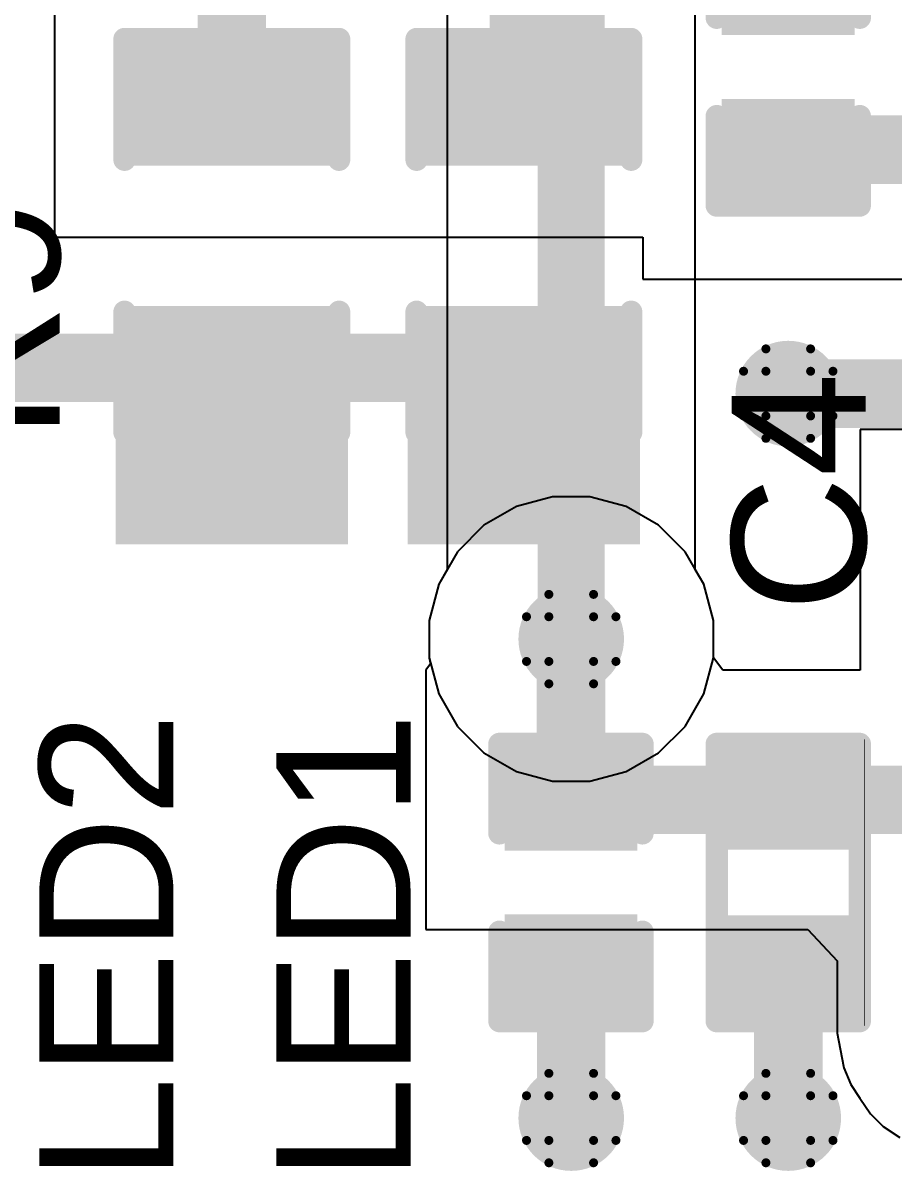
# Model space of a CAD drawing. Header units: inches. Extents: x -18 to 202, y -11 to 119.
# Drawn here: x 38.57 to 43.52, y 8.43 to 14.98 of the extents above; entities that cross this region are included whole.
import ezdxf

# ---------------------------------------------------------------- set-up
doc = ezdxf.new("R2010")
doc.units = ezdxf.units.IN
for name, color, linetype in [('Board Outline', 216, 'Continuous'), ('Bottom Layer', 5, 'Continuous'), ('Drill Drawing', 1, 'Continuous'), ('Ground', 16, 'Continuous'), ('Power', 76, 'Continuous'), ('Top Layer', 1, 'Continuous'), ('Top Overlay', 2, 'Continuous'), ('Top Paste', 8, 'Continuous'), ('Top Solder', 216, 'Continuous'), ('Via Holes', 16, 'Continuous')]:
    doc.layers.add(name, color=color, linetype=linetype)
doc.styles.add('Arial', font='', dxfattribs={"height": 0.2})
doc.styles.get('Arial').set_extended_font_data('Arial')

# ---------------------------------------------------------------- blocks, each defined once
blk = doc.blocks.new('R___0402_52')
at = {"layer": 'Top Layer'}
for points in [[(-0.6985, -0.3175), (-0.6985, 0.3175), (-0.2413, 0.3175), (-0.2413, -0.3175)], [(0.2413, -0.3175), (0.2413, 0.3175), (0.6985, 0.3175), (0.6985, -0.3175)]]:
    blk.add_hatch(color=1, dxfattribs=at).paths.add_polyline_path(points)
at = {"layer": 'Top Paste'}
for points in [[(-0.6985, -0.3175), (-0.6985, 0.3175), (-0.2413, 0.3175), (-0.2413, -0.3175)], [(0.2413, -0.3175), (0.2413, 0.3175), (0.6985, 0.3175), (0.6985, -0.3175)]]:
    blk.add_hatch(color=8, dxfattribs=at).paths.add_polyline_path(points)
at = {"layer": 'Top Solder'}
for points in [[(-0.7535, -0.3725), (-0.7535, 0.3725), (-0.1863, 0.3725), (-0.1863, -0.3725)], [(0.1863, -0.3725), (0.1863, 0.3725), (0.7535, 0.3725), (0.7535, -0.3725)]]:
    blk.add_hatch(color=216, dxfattribs=at).paths.add_polyline_path(points)
at = {"layer": 'Top Overlay'}
for points in [[(0.7874, 0.4064, 0.127, 0.127, 0), (-0.7874, 0.4064, 0.127, 0.127, 0)], [(-0.7874, 0.4064, 0.127, 0.127, 0), (-0.7874, -0.4064, 0.127, 0.127, 0)], [(0.7874, 0.4064, 0.127, 0.127, 0), (0.7874, -0.4064, 0.127, 0.127, 0)], [(-0.7874, -0.4064, 0.127, 0.127, 0), (0.7874, -0.4064, 0.127, 0.127, 0)], [(-0.8128, -0.4318, 0.00323, 0.00323, 0), (0.8128, -0.4318, 0.00323, 0.00323, 0)]]:
    blk.add_lwpolyline(points, format="xyseb", dxfattribs=at)
for points in [[(-0.8191, 0.4064, 0.0635, 0.0635, 1), (-0.7556, 0.4064, 0.0635, 0.0635, 1)], [(-0.8191, 0.4064, 0.0635, 0.0635, 1), (-0.7556, 0.4064, 0.0635, 0.0635, 1)], [(0.7557, 0.4064, 0.0635, 0.0635, 1), (0.8192, 0.4064, 0.0635, 0.0635, 1)], [(0.7557, 0.4064, 0.0635, 0.0635, 1), (0.8192, 0.4064, 0.0635, 0.0635, 1)], [(-0.8191, -0.4064, 0.0635, 0.0635, 1), (-0.7556, -0.4064, 0.0635, 0.0635, 1)], [(-0.8191, -0.4064, 0.0635, 0.0635, 1), (-0.7556, -0.4064, 0.0635, 0.0635, 1)], [(0.7556, -0.4064, 0.0635, 0.0635, 1), (0.8191, -0.4064, 0.0635, 0.0635, 1)], [(0.7556, -0.4064, 0.0635, 0.0635, 1), (0.8191, -0.4064, 0.0635, 0.0635, 1)], [(-0.8136, -0.4318, 0.00161, 0.00161, 1), (-0.812, -0.4318, 0.00161, 0.00161, 1)], [(0.812, -0.4318, 0.00161, 0.00161, 1), (0.8136, -0.4318, 0.00161, 0.00161, 1)]]:
    blk.add_lwpolyline(points, format="xyseb", close=True, dxfattribs=at)
blk = doc.blocks.new('LED_0603_58')
at = {"layer": 'Top Layer'}
for points in [[(-1, 0.5), (-0.5, 0.5), (-0.5, -0.5), (-1, -0.5)], [(0.5, 0.5), (1, 0.5), (1, -0.5), (0.5, -0.5)]]:
    blk.add_hatch(color=1, dxfattribs=at).paths.add_polyline_path(points)
at = {"layer": 'Top Overlay'}
blk.add_hatch(color=2, dxfattribs=at).paths.add_polyline_path([(1.1176, -0.6604), (1.7526, -0.6604), (1.7526, 0.6604), (1.1176, 0.6604)])
at = {"layer": 'Top Paste'}
for points in [[(-1, 0.5), (-0.5, 0.5), (-0.5, -0.5), (-1, -0.5)], [(0.5, 0.5), (1, 0.5), (1, -0.5), (0.5, -0.5)]]:
    blk.add_hatch(color=8, dxfattribs=at).paths.add_polyline_path(points)
at = {"layer": 'Top Solder'}
for points in [[(-1.1016, 0.6016), (-0.3984, 0.6016), (-0.3984, -0.6016), (-1.1016, -0.6016)], [(0.3984, 0.6016), (1.1016, 0.6016), (1.1016, -0.6016), (0.3984, -0.6016)]]:
    blk.add_hatch(color=216, dxfattribs=at).paths.add_polyline_path(points)
at = {"layer": 'Top Overlay'}
for points in [[(-0.4318, 0.6096, 0.127, 0.127, 0), (-1.1176, 0.6096, 0.127, 0.127, 0)], [(-1.1176, -0.6096, 0.127, 0.127, 0), (-1.1176, 0.6096, 0.127, 0.127, 0)], [(1.1176, 0.6096, 0.127, 0.127, 0), (0.4318, 0.6096, 0.127, 0.127, 0)], [(1.1176, -0.6096, 0.127, 0.127, 0), (1.1176, 0.6096, 0.127, 0.127, 0)], [(-1.1176, -0.6096, 0.127, 0.127, 0), (-0.4318, -0.6096, 0.127, 0.127, 0)], [(0.4318, -0.6096, 0.127, 0.127, 0), (1.1176, -0.6096, 0.127, 0.127, 0)]]:
    blk.add_lwpolyline(points, format="xyseb", dxfattribs=at)
for points in [[(-1.1494, 0.6096, 0.0635, 0.0635, 1), (-1.0858, 0.6096, 0.0635, 0.0635, 1)], [(-1.1494, 0.6096, 0.0635, 0.0635, 1), (-1.0858, 0.6096, 0.0635, 0.0635, 1)], [(-0.4636, 0.6096, 0.0635, 0.0635, 1), (-0.4001, 0.6096, 0.0635, 0.0635, 1)], [(0.4001, 0.6096, 0.0635, 0.0635, 1), (0.4636, 0.6096, 0.0635, 0.0635, 1)], [(1.0859, 0.6096, 0.0635, 0.0635, 1), (1.1494, 0.6096, 0.0635, 0.0635, 1)], [(1.0859, 0.6096, 0.0635, 0.0635, 1), (1.1494, 0.6096, 0.0635, 0.0635, 1)], [(-1.1494, -0.6096, 0.0635, 0.0635, 1), (-1.0858, -0.6096, 0.0635, 0.0635, 1)], [(-1.1494, -0.6096, 0.0635, 0.0635, 1), (-1.0858, -0.6096, 0.0635, 0.0635, 1)], [(-0.4636, -0.6096, 0.0635, 0.0635, 1), (-0.4001, -0.6096, 0.0635, 0.0635, 1)], [(0.4001, -0.6096, 0.0635, 0.0635, 1), (0.4636, -0.6096, 0.0635, 0.0635, 1)], [(1.0859, -0.6096, 0.0635, 0.0635, 1), (1.1494, -0.6096, 0.0635, 0.0635, 1)], [(1.0859, -0.6096, 0.0635, 0.0635, 1), (1.1494, -0.6096, 0.0635, 0.0635, 1)]]:
    blk.add_lwpolyline(points, format="xyseb", close=True, dxfattribs=at)
blk = doc.blocks.new('LED_0603_59')
at = {"layer": 'Top Layer'}
for points in [[(-1, 0.5), (-0.5, 0.5), (-0.5, -0.5), (-1, -0.5)], [(0.5, 0.5), (1, 0.5), (1, -0.5), (0.5, -0.5)]]:
    blk.add_hatch(color=1, dxfattribs=at).paths.add_polyline_path(points)
at = {"layer": 'Top Overlay'}
blk.add_hatch(color=2, dxfattribs=at).paths.add_polyline_path([(1.1176, -0.6604), (1.7526, -0.6604), (1.7526, 0.6604), (1.1176, 0.6604)])
at = {"layer": 'Top Paste'}
for points in [[(-1, 0.5), (-0.5, 0.5), (-0.5, -0.5), (-1, -0.5)], [(0.5, 0.5), (1, 0.5), (1, -0.5), (0.5, -0.5)]]:
    blk.add_hatch(color=8, dxfattribs=at).paths.add_polyline_path(points)
at = {"layer": 'Top Solder'}
for points in [[(-1.1016, 0.6016), (-0.3984, 0.6016), (-0.3984, -0.6016), (-1.1016, -0.6016)], [(0.3984, 0.6016), (1.1016, 0.6016), (1.1016, -0.6016), (0.3984, -0.6016)]]:
    blk.add_hatch(color=216, dxfattribs=at).paths.add_polyline_path(points)
at = {"layer": 'Top Overlay'}
for points in [[(-0.4318, 0.6096, 0.127, 0.127, 0), (-1.1176, 0.6096, 0.127, 0.127, 0)], [(-1.1176, -0.6096, 0.127, 0.127, 0), (-1.1176, 0.6096, 0.127, 0.127, 0)], [(0.4318, 0.6096, 0.127, 0.127, 0), (1.1176, 0.6096, 0.127, 0.127, 0)], [(1.1176, -0.6096, 0.127, 0.127, 0), (1.1176, 0.6096, 0.127, 0.127, 0)], [(-0.4318, -0.6096, 0.127, 0.127, 0), (-1.1176, -0.6096, 0.127, 0.127, 0)], [(1.1176, -0.6096, 0.127, 0.127, 0), (0.4318, -0.6096, 0.127, 0.127, 0)]]:
    blk.add_lwpolyline(points, format="xyseb", dxfattribs=at)
for points in [[(-1.1494, 0.6096, 0.0635, 0.0635, 1), (-1.0858, 0.6096, 0.0635, 0.0635, 1)], [(-1.1494, 0.6096, 0.0635, 0.0635, 1), (-1.0858, 0.6096, 0.0635, 0.0635, 1)], [(-0.4636, 0.6096, 0.0635, 0.0635, 1), (-0.4001, 0.6096, 0.0635, 0.0635, 1)], [(0.4001, 0.6096, 0.0635, 0.0635, 1), (0.4636, 0.6096, 0.0635, 0.0635, 1)], [(1.0859, 0.6096, 0.0635, 0.0635, 1), (1.1494, 0.6096, 0.0635, 0.0635, 1)], [(1.0859, 0.6096, 0.0635, 0.0635, 1), (1.1494, 0.6096, 0.0635, 0.0635, 1)], [(-1.1494, -0.6096, 0.0635, 0.0635, 1), (-1.0858, -0.6096, 0.0635, 0.0635, 1)], [(-1.1494, -0.6096, 0.0635, 0.0635, 1), (-1.0858, -0.6096, 0.0635, 0.0635, 1)], [(-0.4636, -0.6096, 0.0635, 0.0635, 1), (-0.4001, -0.6096, 0.0635, 0.0635, 1)], [(0.4001, -0.6096, 0.0635, 0.0635, 1), (0.4636, -0.6096, 0.0635, 0.0635, 1)], [(1.0859, -0.6096, 0.0635, 0.0635, 1), (1.1494, -0.6096, 0.0635, 0.0635, 1)], [(1.0859, -0.6096, 0.0635, 0.0635, 1), (1.1494, -0.6096, 0.0635, 0.0635, 1)]]:
    blk.add_lwpolyline(points, format="xyseb", close=True, dxfattribs=at)
blk = doc.blocks.new('C___0402_104')
at = {"layer": 'Top Layer'}
for points in [[(-0.6985, -0.3175), (-0.6985, 0.3175), (-0.2413, 0.3175), (-0.2413, -0.3175)], [(0.2413, -0.3175), (0.2413, 0.3175), (0.6985, 0.3175), (0.6985, -0.3175)]]:
    blk.add_hatch(color=1, dxfattribs=at).paths.add_polyline_path(points)
at = {"layer": 'Top Paste'}
for points in [[(-0.6985, -0.3175), (-0.6985, 0.3175), (-0.2413, 0.3175), (-0.2413, -0.3175)], [(0.2413, -0.3175), (0.2413, 0.3175), (0.6985, 0.3175), (0.6985, -0.3175)]]:
    blk.add_hatch(color=8, dxfattribs=at).paths.add_polyline_path(points)
at = {"layer": 'Top Solder'}
for points in [[(-0.7585, -0.3775), (-0.7585, 0.3775), (-0.1813, 0.3775), (-0.1813, -0.3775)], [(0.1813, -0.3775), (0.1813, 0.3775), (0.7585, 0.3775), (0.7585, -0.3775)]]:
    blk.add_hatch(color=216, dxfattribs=at).paths.add_polyline_path(points)
at = {"layer": 'Top Overlay'}
for points in [[(-0.7874, 0.4064, 0.127, 0.127, 0), (-0.7874, -0.4064, 0.127, 0.127, 0)], [(-0.7874, 0.4064, 0.127, 0.127, 0), (-0.2794, 0.4064, 0.127, 0.127, 0)], [(0.2794, 0.4064, 0.127, 0.127, 0), (0.7874, 0.4064, 0.127, 0.127, 0)], [(0.7874, 0.4064, 0.127, 0.127, 0), (0.7874, -0.4064, 0.127, 0.127, 0)], [(-0.7874, -0.4064, 0.127, 0.127, 0), (-0.2794, -0.4064, 0.127, 0.127, 0)], [(0.2794, -0.4064, 0.127, 0.127, 0), (0.7874, -0.4064, 0.127, 0.127, 0)]]:
    blk.add_lwpolyline(points, format="xyseb", dxfattribs=at)
for points in [[(-0.8191, 0.4064, 0.0635, 0.0635, 1), (-0.7556, 0.4064, 0.0635, 0.0635, 1)], [(-0.8191, 0.4064, 0.0635, 0.0635, 1), (-0.7556, 0.4064, 0.0635, 0.0635, 1)], [(-0.3111, 0.4064, 0.0635, 0.0635, 1), (-0.2477, 0.4064, 0.0635, 0.0635, 1)], [(0.2477, 0.4064, 0.0635, 0.0635, 1), (0.3112, 0.4064, 0.0635, 0.0635, 1)], [(0.7557, 0.4064, 0.0635, 0.0635, 1), (0.8192, 0.4064, 0.0635, 0.0635, 1)], [(0.7557, 0.4064, 0.0635, 0.0635, 1), (0.8192, 0.4064, 0.0635, 0.0635, 1)], [(-0.8191, -0.4064, 0.0635, 0.0635, 1), (-0.7556, -0.4064, 0.0635, 0.0635, 1)], [(-0.8191, -0.4064, 0.0635, 0.0635, 1), (-0.7556, -0.4064, 0.0635, 0.0635, 1)], [(-0.3111, -0.4064, 0.0635, 0.0635, 1), (-0.2477, -0.4064, 0.0635, 0.0635, 1)], [(0.2477, -0.4064, 0.0635, 0.0635, 1), (0.3112, -0.4064, 0.0635, 0.0635, 1)], [(0.7556, -0.4064, 0.0635, 0.0635, 1), (0.8191, -0.4064, 0.0635, 0.0635, 1)], [(0.7556, -0.4064, 0.0635, 0.0635, 1), (0.8191, -0.4064, 0.0635, 0.0635, 1)]]:
    blk.add_lwpolyline(points, format="xyseb", close=True, dxfattribs=at)
blk = doc.blocks.new('C___0402_107')
at = {"layer": 'Top Layer'}
for points in [[(-0.6985, -0.3175), (-0.6985, 0.3175), (-0.2413, 0.3175), (-0.2413, -0.3175)], [(0.2413, -0.3175), (0.2413, 0.3175), (0.6985, 0.3175), (0.6985, -0.3175)]]:
    blk.add_hatch(color=1, dxfattribs=at).paths.add_polyline_path(points)
at = {"layer": 'Top Paste'}
for points in [[(-0.6985, -0.3175), (-0.6985, 0.3175), (-0.2413, 0.3175), (-0.2413, -0.3175)], [(0.2413, -0.3175), (0.2413, 0.3175), (0.6985, 0.3175), (0.6985, -0.3175)]]:
    blk.add_hatch(color=8, dxfattribs=at).paths.add_polyline_path(points)
at = {"layer": 'Top Solder'}
for points in [[(-0.7585, -0.3775), (-0.7585, 0.3775), (-0.1813, 0.3775), (-0.1813, -0.3775)], [(0.1813, -0.3775), (0.1813, 0.3775), (0.7585, 0.3775), (0.7585, -0.3775)]]:
    blk.add_hatch(color=216, dxfattribs=at).paths.add_polyline_path(points)
at = {"layer": 'Top Overlay'}
for points in [[(-0.7874, -0.4064, 0.127, 0.127, 0), (-0.7874, 0.4064, 0.127, 0.127, 0)], [(-0.2794, 0.4064, 0.127, 0.127, 0), (-0.7874, 0.4064, 0.127, 0.127, 0)], [(0.2794, 0.4064, 0.127, 0.127, 0), (0.7874, 0.4064, 0.127, 0.127, 0)], [(0.7874, -0.4064, 0.127, 0.127, 0), (0.7874, 0.4064, 0.127, 0.127, 0)], [(-0.2794, -0.4064, 0.127, 0.127, 0), (-0.7874, -0.4064, 0.127, 0.127, 0)], [(0.7874, -0.4064, 0.127, 0.127, 0), (0.2794, -0.4064, 0.127, 0.127, 0)]]:
    blk.add_lwpolyline(points, format="xyseb", dxfattribs=at)
for points in [[(-0.8191, 0.4064, 0.0635, 0.0635, 1), (-0.7556, 0.4064, 0.0635, 0.0635, 1)], [(-0.8191, 0.4064, 0.0635, 0.0635, 1), (-0.7556, 0.4064, 0.0635, 0.0635, 1)], [(-0.3111, 0.4064, 0.0635, 0.0635, 1), (-0.2477, 0.4064, 0.0635, 0.0635, 1)], [(0.2477, 0.4064, 0.0635, 0.0635, 1), (0.3111, 0.4064, 0.0635, 0.0635, 1)], [(0.7556, 0.4064, 0.0635, 0.0635, 1), (0.8191, 0.4064, 0.0635, 0.0635, 1)], [(0.7556, 0.4064, 0.0635, 0.0635, 1), (0.8191, 0.4064, 0.0635, 0.0635, 1)], [(-0.8191, -0.4064, 0.0635, 0.0635, 1), (-0.7556, -0.4064, 0.0635, 0.0635, 1)], [(-0.8191, -0.4064, 0.0635, 0.0635, 1), (-0.7556, -0.4064, 0.0635, 0.0635, 1)], [(-0.3112, -0.4064, 0.0635, 0.0635, 1), (-0.2477, -0.4064, 0.0635, 0.0635, 1)], [(0.2477, -0.4064, 0.0635, 0.0635, 1), (0.3111, -0.4064, 0.0635, 0.0635, 1)], [(0.7556, -0.4064, 0.0635, 0.0635, 1), (0.8191, -0.4064, 0.0635, 0.0635, 1)], [(0.7556, -0.4064, 0.0635, 0.0635, 1), (0.8191, -0.4064, 0.0635, 0.0635, 1)]]:
    blk.add_lwpolyline(points, format="xyseb", close=True, dxfattribs=at)

msp = doc.modelspace()

# ---------------------------------------------------------------- hatches: boundary and pattern name
at = {"layer": 'Bottom Layer'}
h = msp.add_hatch(color=5, dxfattribs=at)
edge = h.paths.add_edge_path()
edge.add_arc((42.9149, 12.8786), 0.3, 0, 360)
h = msp.add_hatch(color=5, dxfattribs=at)
edge = h.paths.add_edge_path()
edge.add_arc((41.6817, 11.484), 0.3, 0, 360)
h = msp.add_hatch(color=5, dxfattribs=at)
edge = h.paths.add_edge_path()
edge.add_arc((41.6817, 8.763), 0.3, 0, 360)
h = msp.add_hatch(color=5, dxfattribs=at)
edge = h.paths.add_edge_path()
edge.add_arc((42.9149, 8.763), 0.3, 0, 360)
at = {"layer": 'Ground'}
h = msp.add_hatch(color=16, dxfattribs=at)
edge = h.paths.add_edge_path()
edge.add_arc((42.9149, 12.8786), 0.3, 0, 360)
h = msp.add_hatch(color=16, dxfattribs=at)
edge = h.paths.add_edge_path()
edge.add_arc((41.6817, 11.484), 0.3, 0, 360)
h = msp.add_hatch(color=16, dxfattribs=at)
edge = h.paths.add_edge_path()
edge.add_arc((41.6817, 8.763), 0.3, 0, 360)
h = msp.add_hatch(color=16, dxfattribs=at)
edge = h.paths.add_edge_path()
edge.add_arc((42.9149, 8.763), 0.3, 0, 360)
at = {"layer": 'Power'}
h = msp.add_hatch(color=76, dxfattribs=at)
edge = h.paths.add_edge_path()
edge.add_arc((42.9149, 12.8786), 0.3, 0, 360)
h = msp.add_hatch(color=76, dxfattribs=at)
edge = h.paths.add_edge_path()
edge.add_arc((41.6817, 11.484), 0.3, 0, 360)
h = msp.add_hatch(color=76, dxfattribs=at)
edge = h.paths.add_edge_path()
edge.add_arc((41.6817, 8.763), 0.3, 0, 360)
h = msp.add_hatch(color=76, dxfattribs=at)
edge = h.paths.add_edge_path()
edge.add_arc((42.9149, 8.763), 0.3, 0, 360)
at = {"layer": 'Top Layer'}
h = msp.add_hatch(color=1, dxfattribs=at)
edge = h.paths.add_edge_path()
edge.add_arc((42.9149, 12.8786), 0.3, 0, 360)
h = msp.add_hatch(color=1, dxfattribs=at)
edge = h.paths.add_edge_path()
edge.add_arc((41.6817, 11.484), 0.3, 0, 360)
h = msp.add_hatch(color=1, dxfattribs=at)
edge = h.paths.add_edge_path()
edge.add_arc((41.6817, 8.763), 0.3, 0, 360)
h = msp.add_hatch(color=1, dxfattribs=at)
edge = h.paths.add_edge_path()
edge.add_arc((42.9149, 8.763), 0.3, 0, 360)
at = {"layer": 'Via Holes'}
h = msp.add_hatch(color=7, dxfattribs=at)
edge = h.paths.add_edge_path()
edge.add_arc((42.9149, 12.8786), 0.15, 0, 360)
h = msp.add_hatch(color=7, dxfattribs=at)
edge = h.paths.add_edge_path()
edge.add_arc((41.6817, 11.484), 0.15, 0, 360)
h = msp.add_hatch(color=7, dxfattribs=at)
edge = h.paths.add_edge_path()
edge.add_arc((41.6817, 8.763), 0.15, 0, 360)
h = msp.add_hatch(color=7, dxfattribs=at)
edge = h.paths.add_edge_path()
edge.add_arc((42.9149, 8.763), 0.15, 0, 360)

# ---------------------------------------------------------------- linework, layer by layer
at = {"layer": 'Board Outline'}
msp.add_lwpolyline([(44.2299, 62.3099, 0.254, 0.254, -3.535496), (7.5647, 62.2891, 0.254, 0.254, 0)], format="xyseb", dxfattribs=at)
at = {"layer": 'Bottom Layer'}
for p, q in [((41.5754, 12.292), (41.3699, 12.2369)), ((41.7881, 12.292), (41.5754, 12.292)), ((41.9936, 12.2369), (41.7881, 12.292)), ((41.3699, 12.2369), (41.1856, 12.1305)), ((42.1779, 12.1305), (41.9936, 12.2369)), ((41.1856, 12.1305), (41.0352, 11.9801)), ((42.3283, 11.9801), (42.1779, 12.1305)), ((41.0352, 11.9801), (40.9288, 11.7958)), ((42.4347, 11.7958), (42.3283, 11.9801)), ((40.9288, 11.7958), (40.8737, 11.5903)), ((42.4897, 11.5903), (42.4347, 11.7958)), ((40.8737, 11.5903), (40.8737, 11.3776)), ((42.4897, 11.3776), (42.4897, 11.5903)), ((40.8737, 11.3776), (40.9288, 11.1721)), ((42.4347, 11.1721), (42.4897, 11.3776)), ((40.9288, 11.1721), (41.0352, 10.9878)), ((42.3283, 10.9878), (42.4347, 11.1721)), ((41.0352, 10.9878), (41.1856, 10.8374)), ((42.1779, 10.8374), (42.3283, 10.9878)), ((41.1856, 10.8374), (41.3699, 10.731)), ((41.9936, 10.731), (42.1779, 10.8374)), ((41.3699, 10.731), (41.5754, 10.676)), ((41.5754, 10.676), (41.7881, 10.676)), ((41.7881, 10.676), (41.9936, 10.731))]:
    msp.add_line(p, q, dxfattribs=at)
at = {"layer": 'Drill Drawing'}
for points in [[(42.7879, 13.0056, 0.0508, 0.0508, 0), (42.7879, 13.1326, 0.0508, 0.0508, 0)], [(42.7879, 13.1326, 0.0508, 0.0508, 0), (43.0419, 13.1326, 0.0508, 0.0508, 0)], [(43.0419, 13.0056, 0.0508, 0.0508, 0), (43.0419, 13.1326, 0.0508, 0.0508, 0)], [(42.6609, 12.7516, 0.0508, 0.0508, 0), (42.6609, 13.0056, 0.0508, 0.0508, 0)], [(42.6609, 13.0056, 0.0508, 0.0508, 0), (42.7879, 13.0056, 0.0508, 0.0508, 0)], [(43.0419, 13.0056, 0.0508, 0.0508, 0), (43.1689, 13.0056, 0.0508, 0.0508, 0)], [(43.1689, 12.7516, 0.0508, 0.0508, 0), (43.1689, 13.0056, 0.0508, 0.0508, 0)], [(42.6609, 12.7516, 0.0508, 0.0508, 0), (42.7879, 12.7516, 0.0508, 0.0508, 0)], [(42.7879, 12.6246, 0.0508, 0.0508, 0), (42.7879, 12.7516, 0.0508, 0.0508, 0)], [(43.0419, 12.7516, 0.0508, 0.0508, 0), (43.1689, 12.7516, 0.0508, 0.0508, 0)], [(43.0419, 12.6246, 0.0508, 0.0508, 0), (43.0419, 12.7516, 0.0508, 0.0508, 0)], [(42.7879, 12.6246, 0.0508, 0.0508, 0), (43.0419, 12.6246, 0.0508, 0.0508, 0)], [(41.5547, 11.611, 0.0508, 0.0508, 0), (41.5547, 11.738, 0.0508, 0.0508, 0)], [(41.5547, 11.738, 0.0508, 0.0508, 0), (41.8087, 11.738, 0.0508, 0.0508, 0)], [(41.8087, 11.611, 0.0508, 0.0508, 0), (41.8087, 11.738, 0.0508, 0.0508, 0)], [(41.4277, 11.357, 0.0508, 0.0508, 0), (41.4277, 11.611, 0.0508, 0.0508, 0)], [(41.4277, 11.611, 0.0508, 0.0508, 0), (41.5547, 11.611, 0.0508, 0.0508, 0)], [(41.8087, 11.611, 0.0508, 0.0508, 0), (41.9357, 11.611, 0.0508, 0.0508, 0)], [(41.9357, 11.357, 0.0508, 0.0508, 0), (41.9357, 11.611, 0.0508, 0.0508, 0)], [(41.4277, 11.357, 0.0508, 0.0508, 0), (41.5547, 11.357, 0.0508, 0.0508, 0)], [(41.5547, 11.23, 0.0508, 0.0508, 0), (41.5547, 11.357, 0.0508, 0.0508, 0)], [(41.8087, 11.357, 0.0508, 0.0508, 0), (41.9357, 11.357, 0.0508, 0.0508, 0)], [(41.8087, 11.23, 0.0508, 0.0508, 0), (41.8087, 11.357, 0.0508, 0.0508, 0)], [(41.5547, 11.23, 0.0508, 0.0508, 0), (41.8087, 11.23, 0.0508, 0.0508, 0)], [(41.5547, 8.89, 0.0508, 0.0508, 0), (41.5547, 9.017, 0.0508, 0.0508, 0)], [(41.5547, 9.017, 0.0508, 0.0508, 0), (41.8087, 9.017, 0.0508, 0.0508, 0)], [(41.8087, 8.89, 0.0508, 0.0508, 0), (41.8087, 9.017, 0.0508, 0.0508, 0)], [(42.7879, 8.89, 0.0508, 0.0508, 0), (42.7879, 9.017, 0.0508, 0.0508, 0)], [(42.7879, 9.017, 0.0508, 0.0508, 0), (43.0419, 9.017, 0.0508, 0.0508, 0)], [(43.0419, 8.89, 0.0508, 0.0508, 0), (43.0419, 9.017, 0.0508, 0.0508, 0)], [(41.4277, 8.636, 0.0508, 0.0508, 0), (41.4277, 8.89, 0.0508, 0.0508, 0)], [(41.4277, 8.89, 0.0508, 0.0508, 0), (41.5547, 8.89, 0.0508, 0.0508, 0)], [(41.8087, 8.89, 0.0508, 0.0508, 0), (41.9357, 8.89, 0.0508, 0.0508, 0)], [(41.9357, 8.636, 0.0508, 0.0508, 0), (41.9357, 8.89, 0.0508, 0.0508, 0)], [(42.6609, 8.636, 0.0508, 0.0508, 0), (42.6609, 8.89, 0.0508, 0.0508, 0)], [(42.6609, 8.89, 0.0508, 0.0508, 0), (42.7879, 8.89, 0.0508, 0.0508, 0)], [(43.0419, 8.89, 0.0508, 0.0508, 0), (43.1689, 8.89, 0.0508, 0.0508, 0)], [(43.1689, 8.636, 0.0508, 0.0508, 0), (43.1689, 8.89, 0.0508, 0.0508, 0)], [(41.4277, 8.636, 0.0508, 0.0508, 0), (41.5547, 8.636, 0.0508, 0.0508, 0)], [(41.5547, 8.509, 0.0508, 0.0508, 0), (41.5547, 8.636, 0.0508, 0.0508, 0)], [(41.8087, 8.636, 0.0508, 0.0508, 0), (41.9357, 8.636, 0.0508, 0.0508, 0)], [(41.8087, 8.509, 0.0508, 0.0508, 0), (41.8087, 8.636, 0.0508, 0.0508, 0)], [(42.6609, 8.636, 0.0508, 0.0508, 0), (42.7879, 8.636, 0.0508, 0.0508, 0)], [(42.7879, 8.509, 0.0508, 0.0508, 0), (42.7879, 8.636, 0.0508, 0.0508, 0)], [(43.0419, 8.636, 0.0508, 0.0508, 0), (43.1689, 8.636, 0.0508, 0.0508, 0)], [(43.0419, 8.509, 0.0508, 0.0508, 0), (43.0419, 8.636, 0.0508, 0.0508, 0)], [(41.5547, 8.509, 0.0508, 0.0508, 0), (41.8087, 8.509, 0.0508, 0.0508, 0)], [(42.7879, 8.509, 0.0508, 0.0508, 0), (43.0419, 8.509, 0.0508, 0.0508, 0)]]:
    msp.add_lwpolyline(points, format="xyseb", dxfattribs=at)
for points in [[(42.7752, 13.1326, 0.0254, 0.0254, 1), (42.8006, 13.1326, 0.0254, 0.0254, 1)], [(42.7752, 13.1326, 0.0254, 0.0254, 1), (42.8006, 13.1326, 0.0254, 0.0254, 1)], [(43.0292, 13.1326, 0.0254, 0.0254, 1), (43.0546, 13.1326, 0.0254, 0.0254, 1)], [(43.0292, 13.1326, 0.0254, 0.0254, 1), (43.0546, 13.1326, 0.0254, 0.0254, 1)], [(42.6482, 13.0056, 0.0254, 0.0254, 1), (42.6736, 13.0056, 0.0254, 0.0254, 1)], [(42.6482, 13.0056, 0.0254, 0.0254, 1), (42.6736, 13.0056, 0.0254, 0.0254, 1)], [(42.7752, 13.0056, 0.0254, 0.0254, 1), (42.8006, 13.0056, 0.0254, 0.0254, 1)], [(42.7752, 13.0056, 0.0254, 0.0254, 1), (42.8006, 13.0056, 0.0254, 0.0254, 1)], [(43.0292, 13.0056, 0.0254, 0.0254, 1), (43.0546, 13.0056, 0.0254, 0.0254, 1)], [(43.0292, 13.0056, 0.0254, 0.0254, 1), (43.0546, 13.0056, 0.0254, 0.0254, 1)], [(43.1562, 13.0056, 0.0254, 0.0254, 1), (43.1816, 13.0056, 0.0254, 0.0254, 1)], [(43.1562, 13.0056, 0.0254, 0.0254, 1), (43.1816, 13.0056, 0.0254, 0.0254, 1)], [(42.6482, 12.7516, 0.0254, 0.0254, 1), (42.6736, 12.7516, 0.0254, 0.0254, 1)], [(42.6482, 12.7516, 0.0254, 0.0254, 1), (42.6736, 12.7516, 0.0254, 0.0254, 1)], [(42.7752, 12.7516, 0.0254, 0.0254, 1), (42.8006, 12.7516, 0.0254, 0.0254, 1)], [(42.7752, 12.7516, 0.0254, 0.0254, 1), (42.8006, 12.7516, 0.0254, 0.0254, 1)], [(43.0292, 12.7516, 0.0254, 0.0254, 1), (43.0546, 12.7516, 0.0254, 0.0254, 1)], [(43.0292, 12.7516, 0.0254, 0.0254, 1), (43.0546, 12.7516, 0.0254, 0.0254, 1)], [(43.1562, 12.7516, 0.0254, 0.0254, 1), (43.1816, 12.7516, 0.0254, 0.0254, 1)], [(43.1562, 12.7516, 0.0254, 0.0254, 1), (43.1816, 12.7516, 0.0254, 0.0254, 1)], [(42.7752, 12.6246, 0.0254, 0.0254, 1), (42.8006, 12.6246, 0.0254, 0.0254, 1)], [(42.7752, 12.6246, 0.0254, 0.0254, 1), (42.8006, 12.6246, 0.0254, 0.0254, 1)], [(43.0292, 12.6246, 0.0254, 0.0254, 1), (43.0546, 12.6246, 0.0254, 0.0254, 1)], [(43.0292, 12.6246, 0.0254, 0.0254, 1), (43.0546, 12.6246, 0.0254, 0.0254, 1)], [(41.542, 11.738, 0.0254, 0.0254, 1), (41.5674, 11.738, 0.0254, 0.0254, 1)], [(41.542, 11.738, 0.0254, 0.0254, 1), (41.5674, 11.738, 0.0254, 0.0254, 1)], [(41.796, 11.738, 0.0254, 0.0254, 1), (41.8214, 11.738, 0.0254, 0.0254, 1)], [(41.796, 11.738, 0.0254, 0.0254, 1), (41.8214, 11.738, 0.0254, 0.0254, 1)], [(41.415, 11.611, 0.0254, 0.0254, 1), (41.4404, 11.611, 0.0254, 0.0254, 1)], [(41.415, 11.611, 0.0254, 0.0254, 1), (41.4404, 11.611, 0.0254, 0.0254, 1)], [(41.542, 11.611, 0.0254, 0.0254, 1), (41.5674, 11.611, 0.0254, 0.0254, 1)], [(41.542, 11.611, 0.0254, 0.0254, 1), (41.5674, 11.611, 0.0254, 0.0254, 1)], [(41.796, 11.611, 0.0254, 0.0254, 1), (41.8214, 11.611, 0.0254, 0.0254, 1)], [(41.796, 11.611, 0.0254, 0.0254, 1), (41.8214, 11.611, 0.0254, 0.0254, 1)], [(41.923, 11.611, 0.0254, 0.0254, 1), (41.9484, 11.611, 0.0254, 0.0254, 1)], [(41.923, 11.611, 0.0254, 0.0254, 1), (41.9484, 11.611, 0.0254, 0.0254, 1)], [(41.415, 11.357, 0.0254, 0.0254, 1), (41.4404, 11.357, 0.0254, 0.0254, 1)], [(41.415, 11.357, 0.0254, 0.0254, 1), (41.4404, 11.357, 0.0254, 0.0254, 1)], [(41.542, 11.357, 0.0254, 0.0254, 1), (41.5674, 11.357, 0.0254, 0.0254, 1)], [(41.542, 11.357, 0.0254, 0.0254, 1), (41.5674, 11.357, 0.0254, 0.0254, 1)], [(41.796, 11.357, 0.0254, 0.0254, 1), (41.8214, 11.357, 0.0254, 0.0254, 1)], [(41.796, 11.357, 0.0254, 0.0254, 1), (41.8214, 11.357, 0.0254, 0.0254, 1)], [(41.923, 11.357, 0.0254, 0.0254, 1), (41.9484, 11.357, 0.0254, 0.0254, 1)], [(41.923, 11.357, 0.0254, 0.0254, 1), (41.9484, 11.357, 0.0254, 0.0254, 1)], [(41.542, 11.23, 0.0254, 0.0254, 1), (41.5674, 11.23, 0.0254, 0.0254, 1)], [(41.542, 11.23, 0.0254, 0.0254, 1), (41.5674, 11.23, 0.0254, 0.0254, 1)], [(41.796, 11.23, 0.0254, 0.0254, 1), (41.8214, 11.23, 0.0254, 0.0254, 1)], [(41.796, 11.23, 0.0254, 0.0254, 1), (41.8214, 11.23, 0.0254, 0.0254, 1)], [(41.542, 9.017, 0.0254, 0.0254, 1), (41.5674, 9.017, 0.0254, 0.0254, 1)], [(41.542, 9.017, 0.0254, 0.0254, 1), (41.5674, 9.017, 0.0254, 0.0254, 1)], [(41.796, 9.017, 0.0254, 0.0254, 1), (41.8214, 9.017, 0.0254, 0.0254, 1)], [(41.796, 9.017, 0.0254, 0.0254, 1), (41.8214, 9.017, 0.0254, 0.0254, 1)], [(42.7752, 9.017, 0.0254, 0.0254, 1), (42.8006, 9.017, 0.0254, 0.0254, 1)], [(42.7752, 9.017, 0.0254, 0.0254, 1), (42.8006, 9.017, 0.0254, 0.0254, 1)], [(43.0292, 9.017, 0.0254, 0.0254, 1), (43.0546, 9.017, 0.0254, 0.0254, 1)], [(43.0292, 9.017, 0.0254, 0.0254, 1), (43.0546, 9.017, 0.0254, 0.0254, 1)], [(41.415, 8.89, 0.0254, 0.0254, 1), (41.4404, 8.89, 0.0254, 0.0254, 1)], [(41.415, 8.89, 0.0254, 0.0254, 1), (41.4404, 8.89, 0.0254, 0.0254, 1)], [(41.542, 8.89, 0.0254, 0.0254, 1), (41.5674, 8.89, 0.0254, 0.0254, 1)], [(41.542, 8.89, 0.0254, 0.0254, 1), (41.5674, 8.89, 0.0254, 0.0254, 1)], [(41.796, 8.89, 0.0254, 0.0254, 1), (41.8214, 8.89, 0.0254, 0.0254, 1)], [(41.796, 8.89, 0.0254, 0.0254, 1), (41.8214, 8.89, 0.0254, 0.0254, 1)], [(41.923, 8.89, 0.0254, 0.0254, 1), (41.9484, 8.89, 0.0254, 0.0254, 1)], [(41.923, 8.89, 0.0254, 0.0254, 1), (41.9484, 8.89, 0.0254, 0.0254, 1)], [(42.6482, 8.89, 0.0254, 0.0254, 1), (42.6736, 8.89, 0.0254, 0.0254, 1)], [(42.6482, 8.89, 0.0254, 0.0254, 1), (42.6736, 8.89, 0.0254, 0.0254, 1)], [(42.7752, 8.89, 0.0254, 0.0254, 1), (42.8006, 8.89, 0.0254, 0.0254, 1)], [(42.7752, 8.89, 0.0254, 0.0254, 1), (42.8006, 8.89, 0.0254, 0.0254, 1)], [(43.0292, 8.89, 0.0254, 0.0254, 1), (43.0546, 8.89, 0.0254, 0.0254, 1)], [(43.0292, 8.89, 0.0254, 0.0254, 1), (43.0546, 8.89, 0.0254, 0.0254, 1)], [(43.1562, 8.89, 0.0254, 0.0254, 1), (43.1816, 8.89, 0.0254, 0.0254, 1)], [(43.1562, 8.89, 0.0254, 0.0254, 1), (43.1816, 8.89, 0.0254, 0.0254, 1)], [(41.415, 8.636, 0.0254, 0.0254, 1), (41.4404, 8.636, 0.0254, 0.0254, 1)], [(41.415, 8.636, 0.0254, 0.0254, 1), (41.4404, 8.636, 0.0254, 0.0254, 1)], [(41.542, 8.636, 0.0254, 0.0254, 1), (41.5674, 8.636, 0.0254, 0.0254, 1)], [(41.542, 8.636, 0.0254, 0.0254, 1), (41.5674, 8.636, 0.0254, 0.0254, 1)], [(41.796, 8.636, 0.0254, 0.0254, 1), (41.8214, 8.636, 0.0254, 0.0254, 1)], [(41.796, 8.636, 0.0254, 0.0254, 1), (41.8214, 8.636, 0.0254, 0.0254, 1)], [(41.923, 8.636, 0.0254, 0.0254, 1), (41.9484, 8.636, 0.0254, 0.0254, 1)], [(41.923, 8.636, 0.0254, 0.0254, 1), (41.9484, 8.636, 0.0254, 0.0254, 1)], [(42.6482, 8.636, 0.0254, 0.0254, 1), (42.6736, 8.636, 0.0254, 0.0254, 1)], [(42.6482, 8.636, 0.0254, 0.0254, 1), (42.6736, 8.636, 0.0254, 0.0254, 1)], [(42.7752, 8.636, 0.0254, 0.0254, 1), (42.8006, 8.636, 0.0254, 0.0254, 1)], [(42.7752, 8.636, 0.0254, 0.0254, 1), (42.8006, 8.636, 0.0254, 0.0254, 1)], [(43.0292, 8.636, 0.0254, 0.0254, 1), (43.0546, 8.636, 0.0254, 0.0254, 1)], [(43.0292, 8.636, 0.0254, 0.0254, 1), (43.0546, 8.636, 0.0254, 0.0254, 1)], [(43.1562, 8.636, 0.0254, 0.0254, 1), (43.1816, 8.636, 0.0254, 0.0254, 1)], [(43.1562, 8.636, 0.0254, 0.0254, 1), (43.1816, 8.636, 0.0254, 0.0254, 1)], [(41.542, 8.509, 0.0254, 0.0254, 1), (41.5674, 8.509, 0.0254, 0.0254, 1)], [(41.542, 8.509, 0.0254, 0.0254, 1), (41.5674, 8.509, 0.0254, 0.0254, 1)], [(41.796, 8.509, 0.0254, 0.0254, 1), (41.8214, 8.509, 0.0254, 0.0254, 1)], [(41.796, 8.509, 0.0254, 0.0254, 1), (41.8214, 8.509, 0.0254, 0.0254, 1)], [(42.7752, 8.509, 0.0254, 0.0254, 1), (42.8006, 8.509, 0.0254, 0.0254, 1)], [(42.7752, 8.509, 0.0254, 0.0254, 1), (42.8006, 8.509, 0.0254, 0.0254, 1)], [(43.0292, 8.509, 0.0254, 0.0254, 1), (43.0546, 8.509, 0.0254, 0.0254, 1)], [(43.0292, 8.509, 0.0254, 0.0254, 1), (43.0546, 8.509, 0.0254, 0.0254, 1)]]:
    msp.add_lwpolyline(points, format="xyseb", close=True, dxfattribs=at)
at = {"layer": 'Ground'}
for p, q in [((41.5754, 12.292), (41.3699, 12.2369)), ((41.7881, 12.292), (41.5754, 12.292)), ((41.9936, 12.2369), (41.7881, 12.292)), ((41.3699, 12.2369), (41.1856, 12.1305)), ((42.1779, 12.1305), (41.9936, 12.2369)), ((41.1856, 12.1305), (41.0352, 11.9801)), ((42.3283, 11.9801), (42.1779, 12.1305)), ((41.0352, 11.9801), (40.9288, 11.7958)), ((42.4347, 11.7958), (42.3283, 11.9801)), ((40.9288, 11.7958), (40.8737, 11.5903)), ((42.4897, 11.5903), (42.4347, 11.7958)), ((40.8737, 11.5903), (40.8737, 11.3776)), ((42.4897, 11.3776), (42.4897, 11.5903)), ((40.8737, 11.3776), (40.9288, 11.1721)), ((42.4347, 11.1721), (42.4897, 11.3776)), ((40.9288, 11.1721), (41.0352, 10.9878)), ((42.3283, 10.9878), (42.4347, 11.1721)), ((41.0352, 10.9878), (41.1856, 10.8374)), ((42.1779, 10.8374), (42.3283, 10.9878)), ((41.1856, 10.8374), (41.3699, 10.731)), ((41.9936, 10.731), (42.1779, 10.8374)), ((41.3699, 10.731), (41.5754, 10.676)), ((41.5754, 10.676), (41.7881, 10.676)), ((41.7881, 10.676), (41.9936, 10.731))]:
    msp.add_line(p, q, dxfattribs=at)
at = {"layer": 'Power'}
for p, q in [((42.3859, 11.8802), (42.3859, 24.9457)), ((40.9769, 20.3096), (40.9769, 11.8791)), ((40.9769, 11.8791), (40.9288, 11.7958)), ((42.4347, 11.7958), (42.3859, 11.8802)), ((40.9288, 11.7958), (40.8737, 11.5903)), ((42.4897, 11.5903), (42.4347, 11.7958)), ((40.8737, 11.5903), (40.8737, 11.3776)), ((42.4897, 11.3776), (42.4897, 11.5903)), ((40.8737, 11.3776), (40.9288, 11.1721)), ((42.4347, 11.1721), (42.4897, 11.3776)), ((40.9288, 11.1721), (41.0352, 10.9878)), ((42.3283, 10.9878), (42.4347, 11.1721)), ((41.0352, 10.9878), (41.1856, 10.8374)), ((42.1779, 10.8374), (42.3283, 10.9878)), ((41.1856, 10.8374), (41.3699, 10.731)), ((41.9936, 10.731), (42.1779, 10.8374)), ((41.3699, 10.731), (41.5754, 10.676)), ((41.5754, 10.676), (41.7881, 10.676)), ((41.7881, 10.676), (41.9936, 10.731))]:
    msp.add_line(p, q, dxfattribs=at)
for points in [[(41.6814, 11.484, 0.381, 0.381, 0), (41.6814, 24.9457, 0.381, 0.381, 0)], [(41.6814, 11.484, 0.381, 0.381, 0), (41.6817, 11.484, 0.381, 0.381, 0)]]:
    msp.add_lwpolyline(points, format="xyseb", dxfattribs=at)
for points in [[(41.5862, 11.484, 0.1905, 0.1905, 1), (41.7766, 11.484, 0.1905, 0.1905, 1)], [(41.5862, 11.484, 0.1905, 0.1905, 1), (41.7766, 11.484, 0.1905, 0.1905, 1)], [(41.5865, 11.484, 0.1905, 0.1905, 1), (41.777, 11.484, 0.1905, 0.1905, 1)]]:
    msp.add_lwpolyline(points, format="xyseb", close=True, dxfattribs=at)
at = {"layer": 'Top Layer'}
for p, q in [((38.7452, 15.2833), (38.7452, 13.7673)), ((38.7452, 13.7673), (42.0894, 13.7673)), ((42.0894, 13.7673), (42.0894, 13.5279)), ((42.0894, 13.5279), (44.5613, 13.5279)), ((44.5613, 12.6754), (43.3241, 12.6754)), ((43.3241, 12.6754), (43.3241, 11.3075)), ((41.5754, 12.292), (41.3699, 12.2369)), ((41.7881, 12.292), (41.5754, 12.292)), ((41.9936, 12.2369), (41.7881, 12.292)), ((41.3699, 12.2369), (41.1856, 12.1305)), ((42.1779, 12.1305), (41.9936, 12.2369)), ((41.1856, 12.1305), (41.0352, 11.9801)), ((42.3283, 11.9801), (42.1779, 12.1305)), ((41.0352, 11.9801), (40.9288, 11.7958)), ((42.4347, 11.7958), (42.3283, 11.9801)), ((40.9288, 11.7958), (40.8737, 11.5903)), ((42.4897, 11.5903), (42.4347, 11.7958)), ((40.8737, 11.5903), (40.8737, 11.3776)), ((42.4897, 11.3776), (42.4897, 11.5903)), ((40.8827, 11.3441), (40.8547, 11.3075)), ((40.8737, 11.3776), (40.8827, 11.3441)), ((42.5435, 11.3075), (42.4897, 11.3776)), ((40.8547, 11.3075), (40.8547, 11.3075)), ((40.8547, 11.3075), (40.8547, 9.8343)), ((43.3241, 11.3075), (42.5435, 11.3075)), ((40.8547, 9.8343), (43.0262, 9.8343)), ((43.0262, 9.8343), (43.1921, 9.6565)), ((43.1921, 9.6565), (43.1921, 9.2966)), ((43.1921, 9.2966), (43.1921, 9.2461)), ((43.1921, 9.2461), (43.1921, 9.246)), ((43.1921, 9.246), (43.1921, 9.246)), ((43.1921, 9.246), (43.2099, 9.1569)), ((43.2099, 9.1569), (43.2315, 9.0478)), ((43.2315, 9.0478), (43.2315, 9.0478)), ((43.2315, 9.0478), (43.2315, 9.0478)), ((43.2315, 9.0478), (43.2702, 8.9544)), ((43.2702, 8.9544), (43.2702, 8.9544)), ((43.2702, 8.9544), (43.2702, 8.9543)), ((43.2702, 8.9543), (43.3223, 8.8764)), ((43.3223, 8.8764), (43.3825, 8.7863)), ((43.3825, 8.7863), (43.3825, 8.7863)), ((43.3825, 8.7863), (43.3825, 8.7863)), ((43.3825, 8.7863), (43.454, 8.7148)), ((43.454, 8.7148), (43.454, 8.7148)), ((43.454, 8.7148), (43.454, 8.7148)), ((43.454, 8.7148), (43.5482, 8.6519))]:
    msp.add_line(p, q, dxfattribs=at)
for points in [[(39.7532, 14.5253, 0.3894, 0.3894, 0), (39.7532, 16.0949, 0.3894, 0.3894, 0)], [(41.4127, 14.5253, 0.3894, 0.3894, 0), (41.4127, 16.0949, 0.3894, 0.3894, 0)], [(42.9149, 14.2645, 0.3894, 0.3894, 0), (44.1496, 14.2645, 0.3894, 0.3894, 0)], [(37.627, 13.0253, 0.3894, 0.3894, 0), (39.7532, 13.0253, 0.3894, 0.3894, 0)], [(39.7532, 13.0253, 0.3894, 0.3894, 0), (41.4127, 13.0253, 0.3894, 0.3894, 0)], [(41.4127, 13.0253, 0.3894, 0.3894, 0), (41.4127, 13.0253, 0.3894, 0.3894, 0)], [(42.9149, 12.8786, 0.3894, 0.3894, 0), (42.9149, 12.8786, 0.3894, 0.3894, 0)], [(42.9149, 12.8786, 0.3894, 0.3894, 0), (44.1496, 12.8786, 0.3894, 0.3894, 0)], [(41.6802, 10.5709, 0.3894, 0.3894, 0), (41.6802, 11.4824, 0.3894, 0.3894, 0)], [(41.6802, 10.5709, 0.3894, 0.3894, 0), (42.9149, 10.5709, 0.3894, 0.3894, 0)], [(42.9149, 10.5709, 0.3894, 0.3894, 0), (44.1496, 10.5709, 0.3894, 0.3894, 0)], [(41.6802, 9.6311, 0.3894, 0.3894, 0), (41.6817, 9.5972, 0.3894, 0.3894, 0)], [(42.9149, 8.763, 0.3894, 0.3894, 0), (42.9149, 9.6311, 0.3894, 0.3894, 0)], [(41.6817, 8.763, 0.3894, 0.3894, 0), (41.6817, 9.5972, 0.3894, 0.3894, 0)]]:
    msp.add_lwpolyline(points, format="xyseb", dxfattribs=at)
for points in [[(39.6559, 14.5253, 0.1947, 0.1947, 1), (39.8506, 14.5253, 0.1947, 0.1947, 1)], [(41.3154, 14.5253, 0.1947, 0.1947, 1), (41.5101, 14.5253, 0.1947, 0.1947, 1)], [(42.8175, 14.2645, 0.1947, 0.1947, 1), (43.0122, 14.2645, 0.1947, 0.1947, 1)], [(39.6559, 13.0253, 0.1947, 0.1947, 1), (39.8506, 13.0253, 0.1947, 0.1947, 1)], [(39.6559, 13.0253, 0.1947, 0.1947, 1), (39.8506, 13.0253, 0.1947, 0.1947, 1)], [(41.3154, 13.0253, 0.1947, 0.1947, 1), (41.5101, 13.0253, 0.1947, 0.1947, 1)], [(41.3154, 13.0253, 0.1947, 0.1947, 1), (41.5101, 13.0253, 0.1947, 0.1947, 1)], [(41.3154, 13.0253, 0.1947, 0.1947, 1), (41.5101, 13.0253, 0.1947, 0.1947, 1)], [(42.8175, 12.8786, 0.1947, 0.1947, 1), (43.0122, 12.8786, 0.1947, 0.1947, 1)], [(42.8175, 12.8786, 0.1947, 0.1947, 1), (43.0122, 12.8786, 0.1947, 0.1947, 1)], [(42.8175, 12.8786, 0.1947, 0.1947, 1), (43.0122, 12.8786, 0.1947, 0.1947, 1)], [(41.5828, 11.4824, 0.1947, 0.1947, 1), (41.7775, 11.4824, 0.1947, 0.1947, 1)], [(41.5828, 10.5709, 0.1947, 0.1947, 1), (41.7775, 10.5709, 0.1947, 0.1947, 1)], [(41.5828, 10.5709, 0.1947, 0.1947, 1), (41.7775, 10.5709, 0.1947, 0.1947, 1)], [(42.8175, 10.5709, 0.1947, 0.1947, 1), (43.0122, 10.5709, 0.1947, 0.1947, 1)], [(42.8175, 10.5709, 0.1947, 0.1947, 1), (43.0122, 10.5709, 0.1947, 0.1947, 1)], [(41.5828, 9.6311, 0.1947, 0.1947, 1), (41.7775, 9.6311, 0.1947, 0.1947, 1)], [(42.8175, 9.6311, 0.1947, 0.1947, 1), (43.0122, 9.6311, 0.1947, 0.1947, 1)], [(41.5844, 9.5972, 0.1947, 0.1947, 1), (41.7791, 9.5972, 0.1947, 0.1947, 1)], [(41.5844, 9.5972, 0.1947, 0.1947, 1), (41.7791, 9.5972, 0.1947, 0.1947, 1)], [(41.5844, 8.763, 0.1947, 0.1947, 1), (41.7791, 8.763, 0.1947, 0.1947, 1)], [(42.8175, 8.763, 0.1947, 0.1947, 1), (43.0122, 8.763, 0.1947, 0.1947, 1)]]:
    msp.add_lwpolyline(points, format="xyseb", close=True, dxfattribs=at)

# ---------------------------------------------------------------- block references
for name, p, rotation in [('C___0402_107', (42.9149, 14.7344), 270), ('LED_0603_58', (39.7532, 13.7753), 270), ('LED_0603_59', (41.4127, 13.7753), 270), ('C___0402_104', (41.6802, 10.101), 90), ('R___0402_52', (42.9149, 10.101), 90)]:
    msp.add_blockref(name, p, dxfattribs=dict(rotation=rotation))

# ---------------------------------------------------------------- texts
at = {"layer": 'Top Overlay', "style": 'Arial'}
for s, p in [('R9', (38.7756, 12.6181)), ('C4', (43.3552, 11.6384)), ('LED2', (39.4207, 8.4041)), ('LED1', (40.7685, 8.4041))]:
    msp.add_text(s, height=0.762, rotation=90, dxfattribs=at).set_placement(p)

doc.saveas('drawing.dxf')
